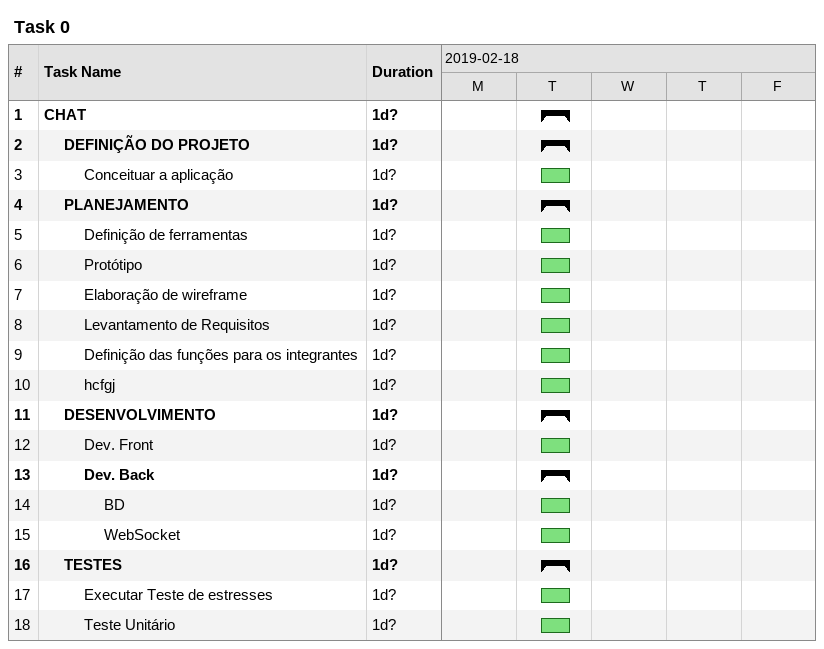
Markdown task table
Task 0

| ID | Level | Task | Duration | Start | Finish |
|---|---|---|---|---|---|
| 1 | 1 | **CHAT** | 1d? | 2019-02-19 | 2019-02-19 |
| 2 | 2 | **DEFINIÇÃO DO PROJETO** | 1d? | 2019-02-19 | 2019-02-19 |
| 3 | 3 | Conceituar a aplicação | 1d? | 2019-02-19 | 2019-02-19 |
| 4 | 2 | **PLANEJAMENTO** | 1d? | 2019-02-19 | 2019-02-19 |
| 5 | 3 | Definição de ferramentas | 1d? | 2019-02-19 | 2019-02-19 |
| 6 | 3 | Protótipo | 1d? | 2019-02-19 | 2019-02-19 |
| 7 | 3 | Elaboração de wireframe | 1d? | 2019-02-19 | 2019-02-19 |
| 8 | 3 | Levantamento de Requisitos | 1d? | 2019-02-19 | 2019-02-19 |
| 9 | 3 | Definição das funções para os integrantes | 1d? | 2019-02-19 | 2019-02-19 |
| 10 | 3 | hcfgj | 1d? | 2019-02-19 | 2019-02-19 |
| 11 | 2 | **DESENVOLVIMENTO** | 1d? | 2019-02-19 | 2019-02-19 |
| 12 | 3 | Dev. Front | 1d? | 2019-02-19 | 2019-02-19 |
| 13 | 3 | **Dev. Back** | 1d? | 2019-02-19 | 2019-02-19 |
| 14 | 4 | BD | 1d? | 2019-02-19 | 2019-02-19 |
| 15 | 4 | WebSocket | 1d? | 2019-02-19 | 2019-02-19 |
| 16 | 2 | **TESTES** | 1d? | 2019-02-19 | 2019-02-19 |
| 17 | 3 | Executar Teste de estresses | 1d? | 2019-02-19 | 2019-02-19 |
| 18 | 3 | Teste Unitário | 1d? | 2019-02-19 | 2019-02-19 |
